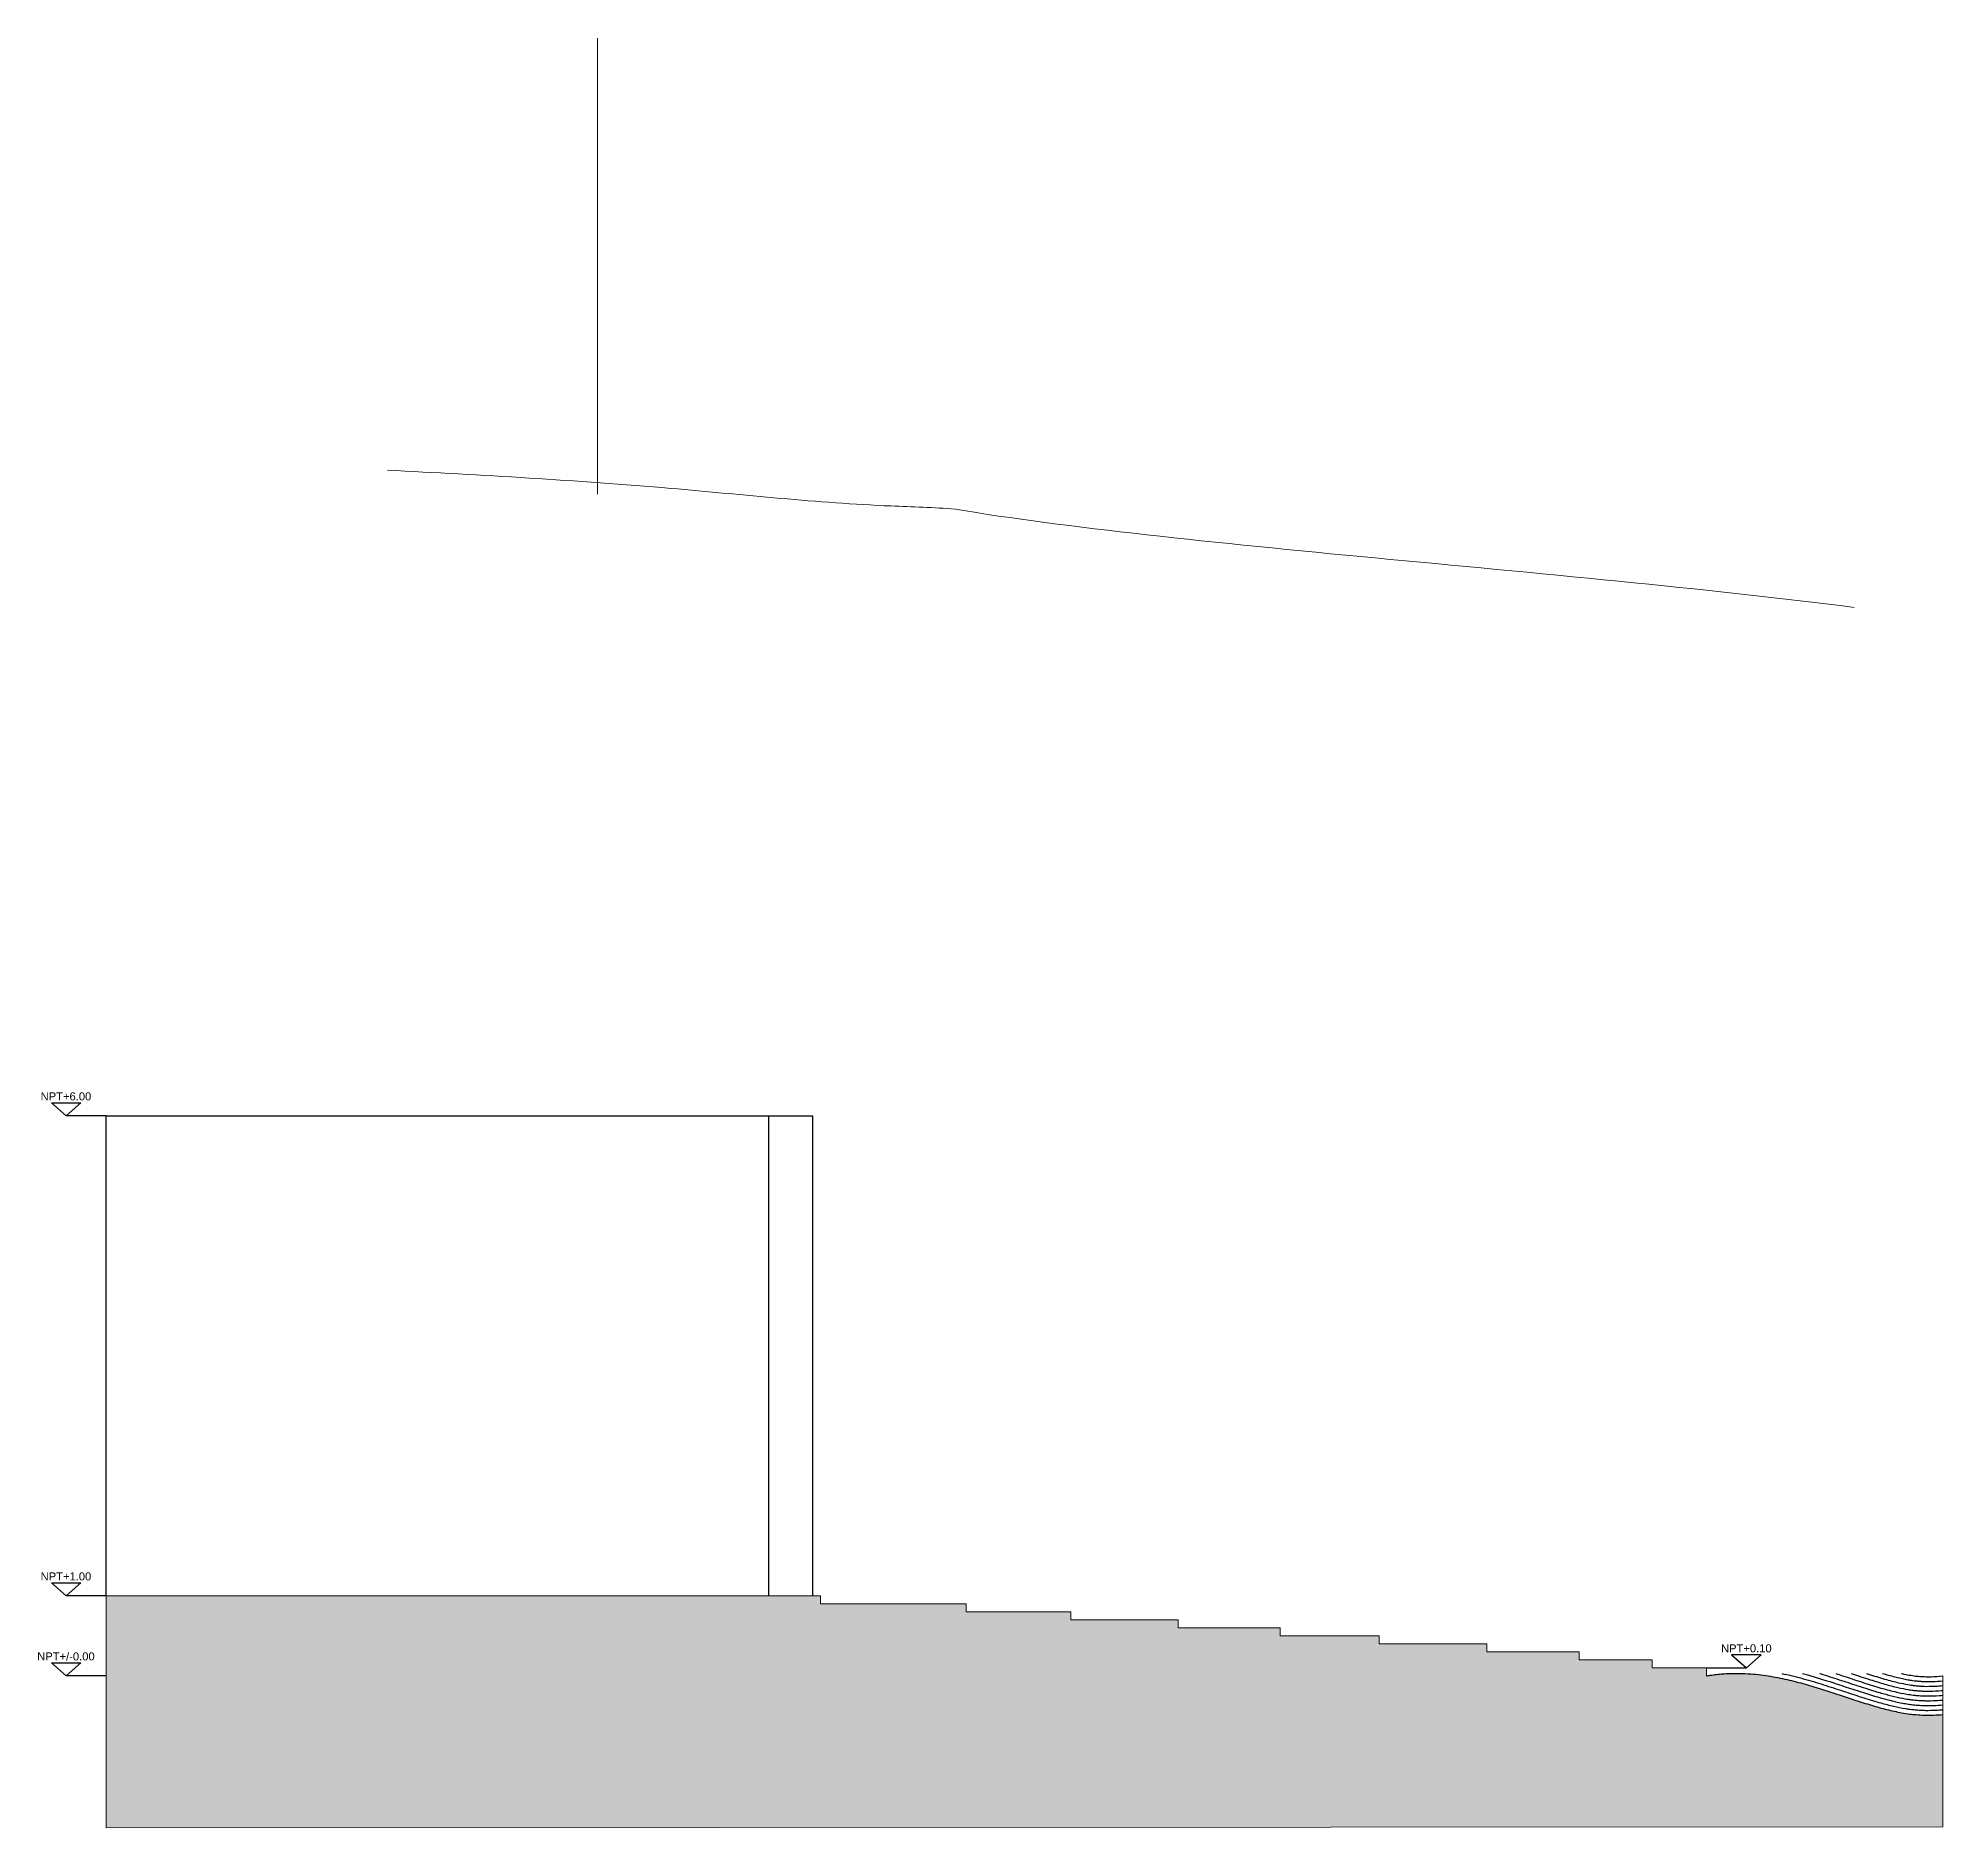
# Model space of a CAD drawing. Header units: millimetres. Extents: x 19901 to 59163, y 13732 to 30178.
# Drawn here: x 19901 to 22282, y 15939 to 18176 of the extents above; entities that cross this region are included whole.
import ezdxf
from ezdxf.enums import TextEntityAlignment as Align

# ---------------------------------------------------------------- set-up
doc = ezdxf.new("R2010")
doc.units = ezdxf.units.MM
for name, color, linetype in [('A-ANNO-SYMB', 3, 'Continuous'), ('A-ANNO-TEXT', 3, 'Continuous'), ('Acqua', 140, 'Continuous')]:
    doc.layers.add(name, color=color, linetype=linetype)
for name, color, linetype, lineweight in [('Curve di livello', 6, 'Continuous', 9), ('LINEA TERRA', 7, 'Continuous', 18), ('MURO', 1, 'Continuous', 25), ('Wall', 255, 'Continuous', 20)]:
    doc.layers.add(name, color=color, linetype=linetype, lineweight=lineweight)
doc.styles.add('ARIAL', font='arial.ttf')

msp = doc.modelspace()

# ---------------------------------------------------------------- hatches: boundary and pattern name
at = {"layer": 'LINEA TERRA'}
h = msp.add_hatch(dxfattribs=at)
h.set_pattern_fill('AR-SAND', color=256)
h.set_pattern_definition([(37.5, (15717.34, 15372.907), (-1.60003, 48.94132), [0, -38.608, 0, -43.18, 0, -41.275]), (7.5, (15717.34, 15372.91), (44.9523, 71.6825), [0, -20.828, 0, -34.798, 0, -13.335]), (327.5, (15686.097, 15372.907), (79.09924, 0.14372), [0, -12.7, 0, -45.72, 0, -59.69]), (317.5, (15686.1, 15372.91), (76.35565, 22.2929), [0, -6.35, 0, -29.972, 0, -34.29])])
edge = h.paths.add_edge_path()
edge.add_spline(control_points=[(22281.9, 16081), (22278, 16080.6), (22274.1, 16080.4), (22262.7, 16080), (22255.4, 16080.2), (22245.7, 16081), (22243.2, 16081.3), (22237.3, 16082), (22233.9, 16082.6), (22224.4, 16084.3), (22218.3, 16085.6), (22205.7, 16088.8), (22199.3, 16090.6), (22185.9, 16094.6), (22179.1, 16096.8), (22165.6, 16101.2), (22158.9, 16103.4), (22145.4, 16107.8), (22138.5, 16110.1), (22124.4, 16114.6), (22117.2, 16116.8), (22102.4, 16120.9), (22094.9, 16122.9), (22079.5, 16126.4), (22071.6, 16127.9), (22055.5, 16130.5), (22047.2, 16131.4), (22033.7, 16132.3), (22028.6, 16132.4), (22020.7, 16132.4), (22017.9, 16132.4), (22012.4, 16132.2), (22009.6, 16132), (22004.2, 16131.6), (22001.6, 16131.3), (21996.4, 16130.8), (21993.8, 16130.4), (21989.6, 16129.8), (21988, 16129.5), (21986.4, 16129.3)], knot_values=[1682.444381, 1682.444381, 1682.444381, 1682.444381, 1696.959656, 1696.959656, 1725.814859, 1725.814859, 1735.740588, 1735.740588, 1749.13851, 1749.13851, 1771.292698, 1771.292698, 1793.446887, 1793.446887, 1815.601075, 1815.601075, 1836.106776, 1836.106776, 1856.612477, 1856.612477, 1877.118177, 1877.118177, 1897.623878, 1897.623878, 1918.129578, 1918.129578, 1938.635279, 1938.635279, 1950.917514, 1950.917514, 1957.402573, 1957.402573, 1963.887632, 1963.887632, 1969.924424, 1969.924424, 1975.961216, 1975.961216, 1979.86048, 1979.86048, 1979.86048, 1979.86048], degree=3, periodic=0)
edge.add_line((21986.3, 16129.2), (21986.3, 16139.3))
edge.add_line((21986.3, 16139.3), (21918.6, 16139.3))
edge.add_line((21918.6, 16139.3), (21918.6, 16149.3))
edge.add_line((21918.6, 16149.3), (21827.3, 16149.3))
edge.add_line((21827.3, 16149.3), (21827.3, 16159.3))
edge.add_line((21827.3, 16159.3), (21711.8, 16159.3))
edge.add_line((21711.8, 16159.3), (21711.8, 16169.3))
edge.add_line((21711.8, 16169.3), (21577.5, 16169.3))
edge.add_line((21577.5, 16169.3), (21577.5, 16179.3))
edge.add_line((21577.5, 16179.3), (21453.5, 16179.3))
edge.add_line((21453.5, 16179.3), (21453.5, 16189.3))
edge.add_line((21453.5, 16189.3), (21326.1, 16189.3))
edge.add_line((21326.1, 16189.3), (21326.1, 16199.3))
edge.add_line((21326.1, 16199.3), (21191.8, 16199.3))
edge.add_line((21191.8, 16199.3), (21191.8, 16209.3))
edge.add_line((21191.8, 16209.3), (21061, 16209.3))
edge.add_line((21061, 16209.3), (21061, 16219.3))
edge.add_line((21061, 16219.3), (20879.2, 16219.3))
edge.add_line((20879.2, 16219.3), (20879.2, 16229.3))
edge.add_line((20879.2, 16229.3), (19986.3, 16229.3))
edge.add_line((19986.3, 16229.3), (19986.3, 16129.3))
edge.add_line((19986.3, 16129.3), (19986.3, 15939.2))
edge.add_line((19986.3, 15939.2), (22282, 15940.5))
edge.add_line((22282, 15940.5), (22281.9, 16081))

# ---------------------------------------------------------------- linework, layer by layer
at = {"layer": 'A-ANNO-SYMB', "ltscale": 0.8}
for p, q in [((19986.3, 16829.3), (19936.3, 16829.2)), ((19986.3, 16229.3), (19936.3, 16229.2)), ((19986.3, 16129.3), (19936.3, 16129.2)), ((21986.3, 16139.3), (22036.3, 16139.3))]:
    msp.add_line(p, q, dxfattribs=at)
at = {"layer": 'A-ANNO-SYMB'}
for points in [[(19936.3, 16829.2), (19917.9, 16845.4), (19954.7, 16845.5)], [(19936.3, 16229.2), (19917.9, 16245.4), (19954.7, 16245.5)], [(19936.3, 16129.2), (19917.9, 16145.4), (19954.7, 16145.5)], [(22036.3, 16139.3), (22054.7, 16155.5), (22017.9, 16155.5)]]:
    msp.add_lwpolyline(points, close=True, dxfattribs=at)
at = {"layer": 'Acqua'}
for points, knots in [([(21986.4, 16129.3), (21988, 16129.5), (21989.6, 16129.8), (21993.8, 16130.4), (21996.4, 16130.8), (22001.6, 16131.3), (22004.2, 16131.6), (22009.6, 16132), (22012.4, 16132.2), (22017.9, 16132.4), (22020.7, 16132.4), (22028.6, 16132.4), (22033.7, 16132.3), (22047.2, 16131.4), (22055.5, 16130.5), (22071.6, 16127.9), (22079.5, 16126.4), (22094.9, 16122.9), (22102.4, 16120.9), (22117.2, 16116.8), (22124.4, 16114.6), (22138.5, 16110.1), (22145.4, 16107.8), (22158.9, 16103.4), (22165.6, 16101.2), (22179.1, 16096.8), (22185.9, 16094.6), (22199.3, 16090.6), (22205.7, 16088.8), (22218.3, 16085.6), (22224.4, 16084.3), (22233.9, 16082.6), (22237.3, 16082), (22243.2, 16081.3), (22245.7, 16081), (22255.4, 16080.2), (22262.7, 16080), (22274.1, 16080.4), (22278, 16080.6), (22281.9, 16081)], [1682.444381, 1682.444381, 1682.444381, 1682.444381, 1686.343645, 1686.343645, 1692.380436, 1692.380436, 1698.417228, 1698.417228, 1704.902287, 1704.902287, 1711.387347, 1711.387347, 1723.669582, 1723.669582, 1744.175282, 1744.175282, 1764.680983, 1764.680983, 1785.186683, 1785.186683, 1805.692384, 1805.692384, 1826.198085, 1826.198085, 1846.703785, 1846.703785, 1868.857974, 1868.857974, 1891.012162, 1891.012162, 1913.16635, 1913.16635, 1926.564272, 1926.564272, 1936.490002, 1936.490002, 1965.345205, 1965.345205, 1979.86048, 1979.86048, 1979.86048, 1979.86048]), ([(22080.5, 16132.2), (22081.6, 16132), (22082.6, 16131.8), (22092.9, 16129.6), (22101.8, 16127.3), (22119.3, 16122.4), (22127.8, 16119.8), (22144.3, 16114.5), (22152.3, 16111.9), (22168, 16106.7), (22175.6, 16104.2), (22190.4, 16099.5), (22197.6, 16097.3), (22209.9, 16093.9), (22215.2, 16092.6), (22225.4, 16090.2), (22230.4, 16089.2), (22237.1, 16088.1), (22239.1, 16087.9), (22243.2, 16087.3), (22245.3, 16087.1), (22249.5, 16086.7), (22251.6, 16086.5), (22255.9, 16086.3), (22258.1, 16086.2), (22264.7, 16086.1), (22269.1, 16086.2), (22276.4, 16086.6), (22279.1, 16086.8), (22281.9, 16087)], [1757.716063, 1757.716063, 1757.716063, 1757.716063, 1760.404935, 1760.404935, 1784.409653, 1784.409653, 1808.41437, 1808.41437, 1832.419088, 1832.419088, 1856.423805, 1856.423805, 1880.428522, 1880.428522, 1899.26089, 1899.26089, 1918.093258, 1918.093258, 1925.895247, 1925.895247, 1934.706752, 1934.706752, 1943.518258, 1943.518258, 1952.329763, 1952.329763, 1969.952774, 1969.952774, 1980.494814, 1980.494814, 1980.494814, 1980.494814]), ([(22106.4, 16132.2), (22108.6, 16131.6), (22110.8, 16131), (22123.8, 16127.3), (22134.3, 16124.1), (22152, 16118.3), (22159.4, 16115.8), (22173.9, 16111.1), (22180.9, 16108.8), (22194.5, 16104.5), (22201.1, 16102.6), (22211.2, 16099.8), (22214.8, 16098.9), (22224.3, 16096.6), (22230, 16095.4), (22237.4, 16094.2), (22239.4, 16093.9), (22243.3, 16093.4), (22245.2, 16093.1), (22249, 16092.8), (22251, 16092.6), (22254.8, 16092.4), (22256.8, 16092.3), (22262.6, 16092.1), (22266.5, 16092.2), (22274.2, 16092.4), (22278, 16092.7), (22281.9, 16093)], [1779.152063, 1779.152063, 1779.152063, 1779.152063, 1785.114954, 1785.114954, 1814.704991, 1814.704991, 1837.151429, 1837.151429, 1859.597868, 1859.597868, 1882.044306, 1882.044306, 1895.135713, 1895.135713, 1917.089972, 1917.089972, 1925.297808, 1925.297808, 1933.54056, 1933.54056, 1941.783312, 1941.783312, 1950.026064, 1950.026064, 1966.138166, 1966.138166, 1981.160105, 1981.160105, 1981.160105, 1981.160105]), ([(22128.1, 16132.2), (22128.4, 16132.1), (22128.6, 16132.1), (22137, 16129.5), (22144.8, 16127), (22160, 16122), (22167.4, 16119.5), (22181.7, 16114.8), (22188.6, 16112.6), (22200.5, 16109), (22205.6, 16107.5), (22215.4, 16104.9), (22220.1, 16103.7), (22229.2, 16101.7), (22233.6, 16100.9), (22239.5, 16099.9), (22241.3, 16099.7), (22244.8, 16099.2), (22246.7, 16099), (22250.4, 16098.7), (22252.3, 16098.5), (22256, 16098.3), (22257.9, 16098.3), (22264.2, 16098.1), (22268.7, 16098.2), (22276.1, 16098.6), (22279, 16098.8), (22281.9, 16099)], [1797.463347, 1797.463347, 1797.463347, 1797.463347, 1798.210831, 1798.210831, 1820.835961, 1820.835961, 1843.461091, 1843.461091, 1866.08622, 1866.08622, 1883.738863, 1883.738863, 1901.391505, 1901.391505, 1919.044148, 1919.044148, 1926.461761, 1926.461761, 1934.774258, 1934.774258, 1943.086755, 1943.086755, 1951.399251, 1951.399251, 1970.19153, 1970.19153, 1981.859635, 1981.859635, 1981.859635, 1981.859635]), ([(22148, 16132.2), (22150.9, 16131.3), (22153.8, 16130.4), (22164.7, 16126.8), (22172.6, 16124.1), (22187.7, 16119.2), (22195, 16116.9), (22208.9, 16112.8), (22215.6, 16111), (22227.1, 16108.3), (22232.1, 16107.2), (22239.6, 16106), (22242.2, 16105.6), (22246.4, 16105.1), (22247.9, 16104.9), (22251.4, 16104.6), (22253.3, 16104.5), (22257.2, 16104.3), (22259.1, 16104.2), (22266.5, 16104.1), (22272, 16104.3), (22279.1, 16104.8), (22280.5, 16104.9), (22281.9, 16105.1)], [1814.705542, 1814.705542, 1814.705542, 1814.705542, 1823.070681, 1823.070681, 1847.406065, 1847.406065, 1871.741448, 1871.741448, 1896.076832, 1896.076832, 1916.33164, 1916.33164, 1928.068229, 1928.068229, 1935.427839, 1935.427839, 1944.2689, 1944.2689, 1953.10996, 1953.10996, 1976.807691, 1976.807691, 1982.594364, 1982.594364, 1982.594364, 1982.594364]), ([(22167.3, 16132.2), (22175.6, 16129.5), (22183.5, 16126.9), (22197.4, 16122.5), (22203.5, 16120.6), (22215.1, 16117.4), (22220.6, 16115.9), (22230.2, 16113.8), (22234.4, 16112.9), (22240.5, 16111.9), (22242.5, 16111.6), (22246.1, 16111.1), (22247.7, 16111), (22251, 16110.7), (22252.9, 16110.5), (22256.6, 16110.3), (22258.5, 16110.2), (22262.3, 16110.2), (22264.2, 16110.2), (22270.6, 16110.3), (22275.2, 16110.5), (22280.6, 16111), (22281.2, 16111), (22281.9, 16111.1)], [1831.973096, 1831.973096, 1831.973096, 1831.973096, 1857.361203, 1857.361203, 1878.475204, 1878.475204, 1899.589205, 1899.589205, 1917.064272, 1917.064272, 1926.546792, 1926.546792, 1934.056895, 1934.056895, 1942.925024, 1942.925024, 1951.793152, 1951.793152, 1960.661281, 1960.661281, 1980.659543, 1980.659543, 1983.366719, 1983.366719, 1983.366719, 1983.366719]), ([(22186.5, 16132.2), (22188.1, 16131.7), (22189.7, 16131.2), (22198.3, 16128.5), (22205, 16126.4), (22217.6, 16122.9), (22223.5, 16121.4), (22233.2, 16119.3), (22237.1, 16118.5), (22242.2, 16117.7), (22243.6, 16117.5), (22246.5, 16117.1), (22248, 16117), (22251, 16116.7), (22252.5, 16116.6), (22255.5, 16116.4), (22257, 16116.3), (22262.9, 16116.1), (22267.5, 16116.2), (22275.4, 16116.6), (22278.6, 16116.8), (22281.9, 16117.1)], [1850.304302, 1850.304302, 1850.304302, 1850.304302, 1855.6088, 1855.6088, 1878.903321, 1878.903321, 1902.197841, 1902.197841, 1919.21555, 1919.21555, 1926.002041, 1926.002041, 1933.562434, 1933.562434, 1941.122827, 1941.122827, 1948.68322, 1948.68322, 1970.035878, 1970.035878, 1984.178369, 1984.178369, 1984.178369, 1984.178369]), ([(22206.7, 16132.2), (22209.1, 16131.5), (22211.4, 16130.9), (22219.2, 16128.7), (22224.5, 16127.3), (22231.9, 16125.7), (22234.2, 16125.2), (22238.6, 16124.4), (22240.7, 16124), (22244, 16123.5), (22245.1, 16123.4), (22247.4, 16123.1), (22248.5, 16123), (22251.2, 16122.7), (22252.7, 16122.6), (22255.8, 16122.4), (22257.4, 16122.3), (22262.3, 16122.1), (22265.6, 16122.2), (22273.2, 16122.4), (22277.4, 16122.7), (22281.9, 16123.1)], [1871.373969, 1871.373969, 1871.373969, 1871.373969, 1879.783763, 1879.783763, 1900.953574, 1900.953574, 1910.996034, 1910.996034, 1921.038494, 1921.038494, 1926.908592, 1926.908592, 1932.77869, 1932.77869, 1940.969962, 1940.969962, 1949.161234, 1949.161234, 1965.543779, 1965.543779, 1985.032772, 1985.032772, 1985.032772, 1985.032772]), ([(22230.2, 16132.2), (22230.5, 16132.2), (22230.8, 16132.1), (22234.1, 16131.3), (22237.1, 16130.8), (22242.7, 16129.8), (22245.3, 16129.4), (22249, 16128.9), (22250.3, 16128.8), (22252.7, 16128.6), (22254, 16128.5), (22256.5, 16128.3), (22257.8, 16128.3), (22261.8, 16128.2), (22264.5, 16128.2), (22271.8, 16128.3), (22276.6, 16128.6), (22281.7, 16129.2), (22281.8, 16129.2), (22281.9, 16129.2)], [1900.083977, 1900.083977, 1900.083977, 1900.083977, 1901.275243, 1901.275243, 1914.750447, 1914.750447, 1928.22565, 1928.22565, 1935.166708, 1935.166708, 1942.107766, 1942.107766, 1949.048823, 1949.048823, 1962.930939, 1962.930939, 1985.497686, 1985.497686, 1985.932719, 1985.932719, 1985.932719, 1985.932719])]:
    msp.add_open_spline(points, degree=3, knots=knots, dxfattribs=at)
at = {"layer": 'Curve di livello'}
msp.add_open_spline([(20337.7, 17636.4), (20455.9, 17630.1), (20665.9, 17618.8), (20901.8, 17592.5), (21020.7, 17589.8), (21047.6, 17587.5), (21323.1, 17541.3), (21797.4, 17512.2), (22171.2, 17464.8)], degree=3, knots=[0, 0, 0, 0, 354.970626, 630.843822, 711.562026, 711.562026, 711.562026, 1841.841594, 1841.841594, 1841.841594, 1841.841594], dxfattribs=at)
at = {"layer": 'LINEA TERRA'}
for p, q in [((19986.3, 16229.3), (20879.2, 16229.3)), ((19986.3, 16229.3), (19986.3, 16129.3)), ((20879.2, 16229.3), (20879.2, 16219.3)), ((20879.2, 16219.3), (21061, 16219.3)), ((21061, 16219.3), (21061, 16209.3)), ((21061, 16209.3), (21191.8, 16209.3)), ((21191.8, 16209.3), (21191.8, 16199.3)), ((21191.8, 16199.3), (21326.1, 16199.3)), ((21326.1, 16199.3), (21326.1, 16189.3)), ((21326.1, 16189.3), (21453.5, 16189.3)), ((21453.5, 16189.3), (21453.5, 16179.3)), ((21453.5, 16179.3), (21577.5, 16179.3)), ((21577.5, 16179.3), (21577.5, 16169.3)), ((21577.5, 16169.3), (21711.8, 16169.3)), ((21711.8, 16169.3), (21711.8, 16159.3)), ((21711.8, 16159.3), (21827.3, 16159.3)), ((21827.3, 16159.3), (21827.3, 16149.3)), ((21827.3, 16149.3), (21918.6, 16149.3)), ((21918.6, 16149.3), (21918.6, 16139.3)), ((19986.3, 16129.3), (19986.3, 15939.2)), ((21918.6, 16139.3), (21986.3, 16139.3)), ((21986.3, 16129.3), (21986.3, 16139.3)), ((22281.9, 16129.2), (22282, 15940.5)), ((19986.3, 15939.2), (22282, 15940.5))]:
    msp.add_line(p, q, dxfattribs=at)
at = {"layer": 'MURO'}
for p, q in [((19986.3, 16229.3), (19986.3, 16829.3)), ((19986.3, 16829.3), (20869.2, 16829.3)), ((20813.9, 16829.3), (20813.9, 16229.3)), ((20869.2, 16829.3), (20869.2, 16229.3))]:
    msp.add_line(p, q, dxfattribs=at)
at = {"layer": 'Wall'}
msp.add_line((20600.5, 17606.4), (20600.5, 18176.4), dxfattribs=at)

# ---------------------------------------------------------------- texts
at = {"layer": 'A-ANNO-TEXT', "style": 'ARIAL'}
for s, p in [('NPT+6.00', (19935.9, 16848.6)), ('NPT+1.00', (19935.9, 16248.6)), ('NPT+/-0.00', (19935.9, 16148.6))]:
    msp.add_text(s, height=10, rotation=0.065, dxfattribs=at).set_placement(p, align=Align.CENTER)
msp.add_text('NPT+0.10', height=10, dxfattribs=at).set_placement((22036.3, 16158.7), align=Align.CENTER)

doc.saveas('drawing.dxf')
